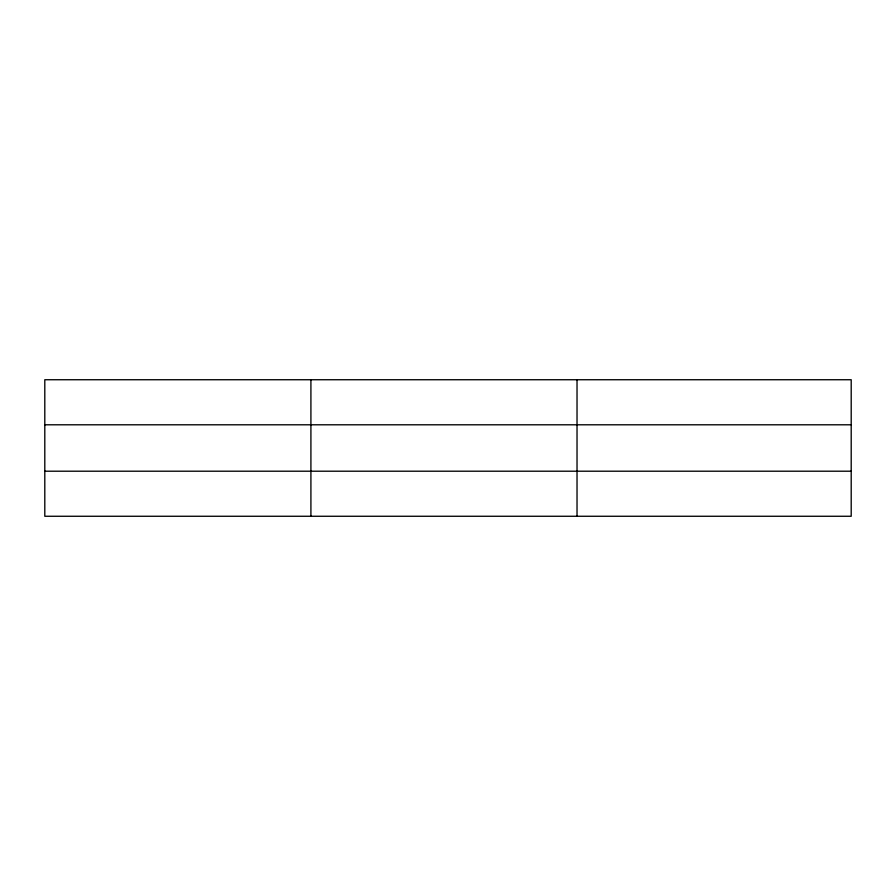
<?xml version="1.0" encoding="UTF-8"?>
<svg xmlns="http://www.w3.org/2000/svg" width="896" height="896" viewBox="0 0 896 896"><rect width="100%" height="100%" fill="white"/><g stroke="black" fill="none" stroke-linecap="round" stroke-linejoin="round"><path stroke-width="1.34" d="M310.912 379.736L310.912 516.264M577.024 379.736L577.024 516.264M851.2 424.794L851.2 379.736L44.8 379.736L44.8 516.264L851.2 516.264L851.2 424.794L44.8 424.794M44.8 471.206L851.2 471.206"/></g></svg>
